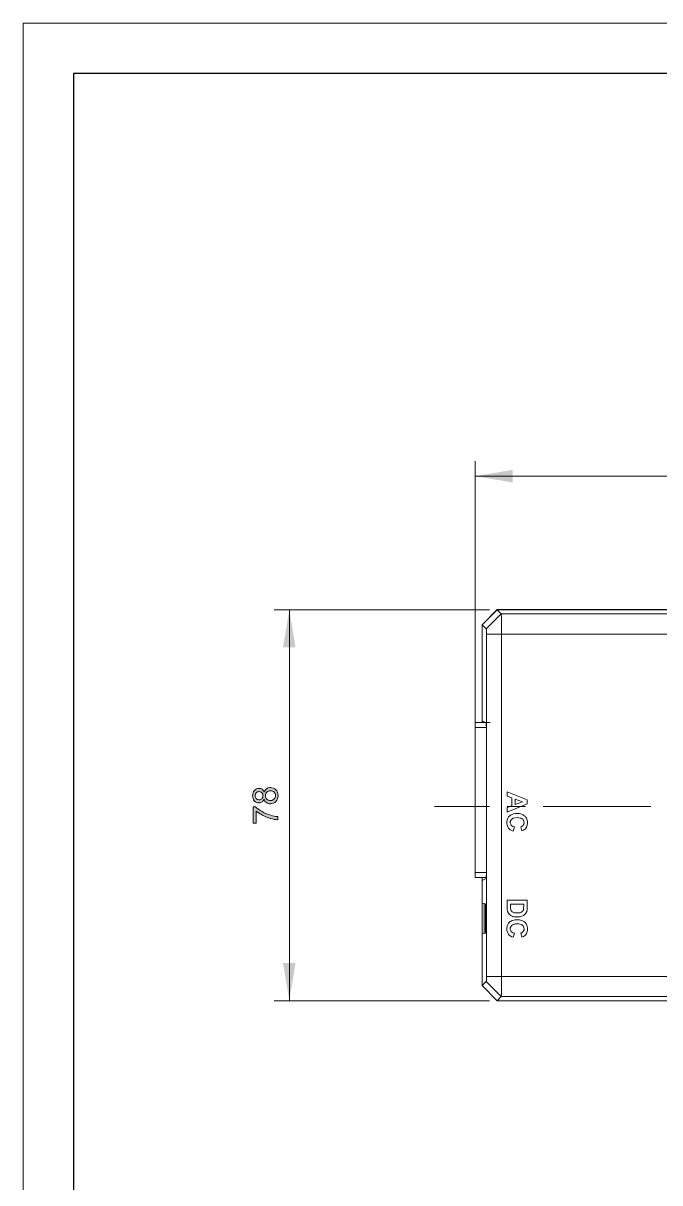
# Model space of a CAD drawing. Header units: millimetres. Extents: x 0 to 297, y 0 to 210.
# Drawn here: x 0.3 to 63.7, y 94.2 to 209.6 of the extents above; entities that cross this region are included whole.
import ezdxf

# ---------------------------------------------------------------- set-up
doc = ezdxf.new("R2010")
doc.units = ezdxf.units.MM

msp = doc.modelspace()

# ---------------------------------------------------------------- hatches: boundary and pattern name
h = msp.add_hatch(color=7)
h.dxf.hatch_style = 2
h.paths.add_polyline_path([(45.33579, 164.559649), (49.061088, 165.194649), (49.061088, 163.945851)])
h = msp.add_hatch(color=7)
h.dxf.hatch_style = 2
h.paths.add_polyline_path([(26.836088, 151.267053), (27.449886, 147.520553), (26.201088, 147.520553)])
h = msp.add_hatch(color=7)
edge = h.paths.add_edge_path(flags=0)
edge.add_spline(control_points=[(23.534088, 130.036851), (23.534088, 130.036851), (23.216588, 130.036851), (23.216588, 130.036851), (23.216588, 130.036851), (23.216588, 131.645553), (23.216588, 131.645553), (23.216588, 131.645553), (23.470588, 131.645553), (23.470588, 131.645553), (23.639886, 131.497351), (23.851588, 131.328053), (24.12679, 131.179851), (24.401886, 131.031649), (24.69829, 130.904649), (24.994588, 130.820053), (25.185088, 130.756553), (25.417886, 130.714149), (25.671886, 130.693053), (25.671886, 130.693053), (25.671886, 130.375553), (25.671886, 130.375553), (25.46029, 130.396649), (25.227386, 130.417851), (24.95229, 130.502553), (24.69829, 130.566053), (24.423088, 130.671851), (24.169088, 130.820053), (23.915088, 130.947053), (23.703386, 131.095149), (23.534088, 131.243351), (23.534088, 131.243351), (23.534088, 130.036851), (23.534088, 130.036851)], knot_values=[0, 0, 0, 0, 1, 1, 1, 2, 2, 2, 3, 3, 3, 4, 4, 4, 5, 5, 5, 6, 6, 6, 7, 7, 7, 8, 8, 8, 9, 9, 9, 10, 10, 10, 11, 11, 11, 11], degree=3, periodic=1)
edge = h.paths.add_edge_path(flags=0)
edge.add_spline(control_points=[(24.31729, 132.428649), (24.274886, 132.301649), (24.211386, 132.217053), (24.12679, 132.153553), (24.042088, 132.090053), (23.93629, 132.047649), (23.80929, 132.047649), (23.61879, 132.047649), (23.470588, 132.111149), (23.343588, 132.259351), (23.23779, 132.386351), (23.17429, 132.555649), (23.17429, 132.767351), (23.17429, 132.979053), (23.23779, 133.169553), (23.36479, 133.296553), (23.49179, 133.423553), (23.639886, 133.487053), (23.80929, 133.487053), (23.93629, 133.487053), (24.042088, 133.465851), (24.12679, 133.402351), (24.211386, 133.338851), (24.274886, 133.254149), (24.31729, 133.127149), (24.38079, 133.275351), (24.44429, 133.381149), (24.57129, 133.465851), (24.677088, 133.550553), (24.804088, 133.571649), (24.95229, 133.571649), (25.163886, 133.571649), (25.354386, 133.508149), (25.481386, 133.360053), (25.629588, 133.211851), (25.71429, 133.021351), (25.71429, 132.767351), (25.71429, 132.534553), (25.629588, 132.344053), (25.481386, 132.195851), (25.354386, 132.047649), (25.163886, 131.963053), (24.95229, 131.963053), (24.782886, 131.963053), (24.655886, 132.005351), (24.550088, 132.090053), (24.44429, 132.174649), (24.359588, 132.280553), (24.31729, 132.428649), (24.31729, 132.428649), (24.31729, 132.428649), (24.31729, 132.428649)], knot_values=[0, 0, 0, 0, 1, 1, 1, 2, 2, 2, 3, 3, 3, 4, 4, 4, 5, 5, 5, 6, 6, 6, 7, 7, 7, 8, 8, 8, 9, 9, 9, 10, 10, 10, 11, 11, 11, 12, 12, 12, 13, 13, 13, 14, 14, 14, 15, 15, 15, 16, 16, 16, 17, 17, 17, 17], degree=3, periodic=1)
edge = h.paths.add_edge_path(flags=0)
edge.add_spline(control_points=[(23.80929, 132.365149), (23.915088, 132.365149), (24.020886, 132.407553), (24.084386, 132.471053), (24.169088, 132.555649), (24.211386, 132.661553), (24.211386, 132.788553), (24.211386, 132.894351), (24.169088, 133.000149), (24.084386, 133.063649), (24.020886, 133.148351), (23.915088, 133.169553), (23.80929, 133.169553), (23.703386, 133.169553), (23.61879, 133.148351), (23.534088, 133.063649), (23.449386, 133.000149), (23.42829, 132.894351), (23.42829, 132.767351), (23.42829, 132.661553), (23.449386, 132.555649), (23.534088, 132.492149), (23.597588, 132.407553), (23.703386, 132.365149), (23.80929, 132.365149), (23.80929, 132.365149), (23.80929, 132.365149), (23.80929, 132.365149)], knot_values=[0, 0, 0, 0, 1, 1, 1, 2, 2, 2, 3, 3, 3, 4, 4, 4, 5, 5, 5, 6, 6, 6, 7, 7, 7, 8, 8, 8, 9, 9, 9, 9], degree=3, periodic=1)
edge = h.paths.add_edge_path(flags=0)
edge.add_spline(control_points=[(24.95229, 132.280553), (25.036886, 132.280553), (25.121588, 132.301649), (25.20629, 132.344053), (25.26979, 132.386351), (25.33329, 132.428649), (25.375588, 132.513351), (25.439088, 132.598053), (25.46029, 132.682649), (25.46029, 132.788553), (25.46029, 132.915553), (25.39679, 133.042553), (25.312088, 133.127149), (25.227386, 133.211851), (25.100386, 133.254149), (24.95229, 133.254149), (24.804088, 133.254149), (24.69829, 133.211851), (24.592386, 133.127149), (24.50779, 133.042553), (24.465386, 132.915553), (24.465386, 132.767351), (24.465386, 132.619149), (24.50779, 132.513351), (24.592386, 132.428649), (24.69829, 132.322851), (24.804088, 132.280553), (24.95229, 132.280553)], knot_values=[0, 0, 0, 0, 1, 1, 1, 2, 2, 2, 3, 3, 3, 4, 4, 4, 5, 5, 5, 6, 6, 6, 7, 7, 7, 8, 8, 8, 9, 9, 9, 9], degree=3, periodic=1)
h = msp.add_hatch(color=7)
h.dxf.hatch_style = 2
h.paths.add_polyline_path([(26.836088, 112.362649), (27.449886, 116.109149), (26.201088, 116.109149)])

# ---------------------------------------------------------------- linework, layer by layer
at = {"color": 7, "lineweight": 15}
msp.add_lwpolyline([(296.689815, 209.644649), (0.335315, 209.644649), (0.335315, 0.094649)], dxfattribs=at)
at = {"color": 7, "lineweight": 30}
for points in [[(5.33079, 204.649351), (5.33079, 5.090053), (291.71579, 5.090053)], [(291.71579, 204.649351), (5.33079, 204.649351)]]:
    msp.add_lwpolyline(points, dxfattribs=at)
at = {"color": 7, "lineweight": 18}
for points in [[(45.33579, 166.062553), (45.33579, 132.449851)], [(45.33579, 164.559649), (113.873386, 164.559649)], [(46.775088, 151.267053), (25.33329, 151.267053)], [(26.836088, 151.267053), (26.836088, 112.362649)], [(41.27179, 131.687851), (46.753886, 131.687851)], [(48.531886, 131.687851), (50.331088, 131.687851)], [(52.109088, 131.687851), (62.819386, 131.687851)], [(46.775088, 112.362649), (25.33329, 112.362649)]]:
    msp.add_lwpolyline(points, dxfattribs=at)
at = {"color": 7, "lineweight": 13}
for points in [[(47.515886, 151.288149), (46.03429, 149.785351)], [(47.537088, 151.267053), (46.03429, 149.764149)], [(47.515886, 151.288149), (112.39179, 151.288149)], [(47.537088, 151.267053), (47.93929, 150.864851)], [(112.32829, 151.267053), (47.537088, 151.267053)], [(47.93929, 150.864851), (46.436386, 149.362053)], [(87.097588, 150.864851), (47.93929, 150.864851)], [(47.93929, 150.864851), (47.960386, 150.843649)], [(47.93929, 150.843649), (47.960386, 150.822553)], [(47.93929, 150.843649), (47.960386, 150.822553)], [(47.93929, 150.822553), (47.960386, 150.801351)], [(47.93929, 150.822553), (47.960386, 150.801351)], [(47.93929, 150.801351), (47.960386, 150.780149)], [(47.93929, 150.780149), (47.93929, 150.737851), (47.960386, 150.716649)], [(47.93929, 150.716649), (47.960386, 150.632053), (47.960386, 150.547351), (47.960386, 150.441553), (47.960386, 150.335649), (47.960386, 150.208649), (47.960386, 150.081649), (47.960386, 149.933553), (47.960386, 149.785351), (47.960386, 149.637149), (47.960386, 149.467851), (47.960386, 149.298553), (47.960386, 149.129149)], [(46.03429, 149.785351), (46.03429, 140.048649)], [(46.03429, 149.764149), (46.03429, 140.218053)], [(46.03429, 149.764149), (46.436386, 149.362053)], [(46.457588, 149.362053), (46.47879, 149.340851)], [(46.457588, 149.362053), (46.47879, 149.340851)], [(46.457588, 149.340851), (46.47879, 149.319649)], [(46.457588, 149.340851), (46.47879, 149.319649)], [(46.457588, 149.340851), (46.47879, 149.319649)], [(46.457588, 149.340851), (46.47879, 149.319649)], [(46.457588, 149.319649), (46.47879, 149.298553)], [(46.457588, 149.319649), (46.47879, 149.298553)], [(46.457588, 149.298553), (46.47879, 149.277351)], [(46.457588, 149.298553), (46.47879, 149.277351)], [(46.457588, 149.277351), (46.457588, 149.235053)], [(46.457588, 149.277351), (46.47879, 149.256149)], [(46.457588, 149.277351), (46.47879, 149.256149)], [(46.457588, 149.213851), (46.457588, 149.171553)], [(46.457588, 149.213851), (46.47879, 149.192649)], [(46.457588, 149.171553), (46.457588, 149.129149)], [(46.457588, 149.129149), (46.457588, 149.086851)], [(46.457588, 149.086851), (46.457588, 149.044553)], [(46.457588, 149.044553), (46.457588, 149.002149)], [(46.457588, 149.002149), (46.457588, 148.959851)], [(46.457588, 148.959851), (46.457588, 148.917553)], [(46.457588, 148.917553), (46.457588, 148.854053)], [(46.457588, 148.854053), (46.457588, 114.775649)], [(46.457588, 148.854053), (87.076386, 148.854053)], [(47.960386, 148.854053), (47.960386, 114.775649)], [(45.33579, 140.048649), (45.33579, 124.639351)], [(46.817386, 140.048649), (45.33579, 140.048649)], [(46.03429, 140.218053), (46.436386, 140.006351)], [(46.436386, 140.006351), (46.436386, 139.858149)], [(46.436386, 139.858149), (46.457588, 139.519553)], [(46.457588, 139.561851), (45.33579, 139.561851)], [(46.457588, 139.519553), (46.457588, 125.020351)], [(48.51079, 133.148351), (48.51079, 132.725053)], [(48.51079, 133.148351), (50.521588, 132.365149)], [(48.51079, 132.725053), (48.976386, 132.555649)], [(50.521588, 131.941851), (48.51079, 131.137553)], [(48.976386, 131.751351), (48.51079, 131.582053)], [(48.51079, 131.582053), (48.51079, 131.137553)], [(48.976386, 132.555649), (48.976386, 131.751351)], [(49.315088, 132.428649), (49.315088, 131.878351)], [(49.315088, 132.428649), (50.055886, 132.153553)], [(50.055886, 132.153553), (49.315088, 131.878351)], [(50.521588, 132.365149), (50.521588, 131.941851)], [(48.57429, 130.523649), (48.531886, 130.375553)], [(48.658886, 130.650649), (48.57429, 130.523649)], [(48.70129, 130.693053), (48.658886, 130.650649)], [(48.76479, 130.735351), (48.70129, 130.693053)], [(48.82829, 130.798851), (48.76479, 130.735351)], [(48.912886, 130.862351), (48.82829, 130.798851)], [(48.997588, 130.439053), (48.912886, 130.375553), (48.870588, 130.290851), (48.82829, 130.206149), (48.82829, 130.100351), (48.849386, 130.079149)], [(49.01879, 130.904649), (48.912886, 130.862351)], [(49.14579, 130.947053), (49.01879, 130.904649)], [(49.01879, 130.460149), (49.039886, 130.439053)], [(49.52679, 130.587149), (49.33629, 130.566053), (49.166886, 130.544851), (49.103386, 130.523649), (49.039886, 130.481351), (49.061088, 130.460149)], [(49.315088, 130.989351), (49.14579, 130.947053)], [(49.315088, 130.989351), (49.505588, 130.989351), (49.738386, 130.989351), (49.950088, 130.925851), (50.03479, 130.904649), (50.09829, 130.862351), (50.182886, 130.798851), (50.267588, 130.735351), (50.331088, 130.693053), (50.373386, 130.629553), (50.436886, 130.544851), (50.47929, 130.460149), (50.521588, 130.312053), (50.54279, 130.185053), (50.54279, 130.121553), (50.54279, 130.058053), (50.54279, 129.952149), (50.521588, 129.825149), (50.458088, 129.634649), (50.331088, 129.465351), (50.246386, 129.401851), (50.16179, 129.338351), (50.055886, 129.296053), (49.97129, 129.274851)], [(49.52679, 130.587149), (49.696088, 130.566053)], [(49.696088, 130.566053), (49.823088, 130.544851)], [(49.823088, 130.544851), (49.90779, 130.523649)], [(49.90779, 130.523649), (49.97129, 130.502553)], [(49.97129, 130.502553), (50.013588, 130.481351)], [(50.013588, 130.481351), (50.03479, 130.439053)], [(50.03479, 130.439053), (50.09829, 130.396649)], [(48.51079, 130.290851), (48.489588, 130.185053)], [(48.489588, 130.185053), (48.489588, 130.142649)], [(48.489588, 130.142649), (48.489588, 130.079149)], [(48.489588, 130.079149), (48.489588, 129.952149)], [(48.489588, 129.952149), (48.51079, 129.825149)], [(48.531886, 130.375553), (48.51079, 130.290851)], [(48.51079, 129.825149), (48.57429, 129.677053)], [(48.57429, 129.677053), (48.63779, 129.550053)], [(48.63779, 129.550053), (48.722386, 129.465351)], [(48.722386, 129.465351), (48.82829, 129.380649)], [(48.82829, 130.079149), (48.849386, 130.058053)], [(48.82829, 130.058053), (48.870588, 129.931053)], [(48.82829, 129.380649), (48.976386, 129.317149)], [(48.870588, 129.931053), (48.934088, 129.825149), (48.95529, 129.804053), (48.976386, 129.782851), (49.08229, 129.698149), (49.251588, 129.655851)], [(48.976386, 129.317149), (49.124588, 129.253649)], [(49.251588, 129.655851), (49.124588, 129.253649)], [(49.928886, 129.677053), (49.865386, 129.655851)], [(49.865386, 129.655851), (49.97129, 129.274851)], [(49.992386, 129.698149), (49.928886, 129.677053)], [(50.055886, 129.761649), (49.992386, 129.698149)], [(50.119386, 129.804053), (50.055886, 129.761649)], [(50.09829, 130.396649), (50.140588, 130.333149)], [(50.16179, 129.909851), (50.119386, 129.804053)], [(50.140588, 130.333149), (50.16179, 130.312053)], [(50.140588, 130.333149), (50.16179, 130.312053)], [(50.16179, 130.312053), (50.182886, 130.290851)], [(50.16179, 130.290851), (50.182886, 130.269649)], [(50.16179, 130.290851), (50.182886, 130.185053)], [(50.204088, 130.015649), (50.16179, 129.909851)], [(50.182886, 130.185053), (50.204088, 130.079149)], [(50.204088, 130.079149), (50.204088, 130.036851)], [(50.204088, 130.015649), (50.22529, 129.994553)], [(46.457588, 125.126149), (45.33579, 125.126149)], [(46.436386, 124.639351), (45.33579, 124.639351)], [(46.03429, 124.639351), (46.03429, 113.865553)], [(46.457588, 125.020351), (46.436386, 124.681649)], [(46.436386, 124.681649), (46.436386, 124.533553)], [(46.436386, 124.533553), (46.03429, 124.321851)], [(46.03429, 124.321851), (46.03429, 122.057053)], [(48.51079, 122.374553), (48.51079, 121.612553)], [(48.51079, 122.374553), (50.521588, 122.374553)], [(50.521588, 122.374553), (50.521588, 121.633649)], [(46.03429, 122.057053), (46.35179, 121.993553)], [(46.22479, 122.014649), (46.22479, 119.051351)], [(46.35179, 121.993553), (46.35179, 119.072553)], [(48.51079, 121.612553), (48.531886, 121.443149)], [(48.531886, 121.443149), (48.553088, 121.295053)], [(48.553088, 121.273851), (48.57429, 121.252649)], [(48.553088, 121.252649), (48.57429, 121.210351)], [(48.553088, 121.252649), (48.57429, 121.231553)], [(48.57429, 121.210351), (48.595386, 121.168053)], [(48.849386, 121.972351), (48.849386, 121.654851)], [(50.182886, 121.972351), (48.849386, 121.972351)], [(48.849386, 121.654851), (48.849386, 121.527851), (48.870588, 121.443149), (48.89179, 121.422053)], [(48.870588, 121.422053), (48.89179, 121.400851)], [(48.870588, 121.422053), (48.89179, 121.379649), (48.912886, 121.337351), (48.934088, 121.295053), (48.95529, 121.252649), (48.997588, 121.231553), (49.01879, 121.210351), (49.08229, 121.168053), (49.14579, 121.146851), (49.20929, 121.125649), (49.27279, 121.125649), (49.39979, 121.104553), (49.505588, 121.104553), (49.632588, 121.104553)], [(50.47929, 121.252649), (50.394588, 121.083351), (50.28879, 120.956351), (50.140588, 120.829351), (49.97129, 120.765851), (49.886588, 120.744649), (49.823088, 120.723553), (49.674886, 120.702351), (49.505588, 120.702351), (49.39979, 120.702351), (49.315088, 120.702351)], [(49.950088, 121.189149), (49.865386, 121.146851)], [(50.013588, 121.231553), (49.950088, 121.189149)], [(50.013588, 121.231553), (50.03479, 121.210351)], [(50.03479, 121.252649), (50.055886, 121.231553)], [(50.119386, 121.337351), (50.055886, 121.273851)], [(50.140588, 121.422053), (50.119386, 121.337351)], [(50.140588, 121.422053), (50.16179, 121.400851)], [(50.182886, 121.781851), (50.16179, 121.591351)], [(50.16179, 121.591351), (50.16179, 121.464351)], [(50.16179, 121.464351), (50.182886, 121.443149)], [(50.16179, 121.443149), (50.182886, 121.422053)], [(50.16179, 121.422053), (50.182886, 121.400851)], [(50.182886, 121.972351), (50.182886, 121.781851)], [(50.521588, 121.633649), (50.500386, 121.422053), (50.47929, 121.273851), (50.500386, 121.252649)], [(50.47929, 121.273851), (50.500386, 121.252649)], [(48.658886, 120.067351), (48.57429, 119.940351)], [(48.595386, 121.168053), (48.63779, 121.062149)], [(48.63779, 121.062149), (48.722386, 120.977553)], [(48.70129, 120.109649), (48.658886, 120.067351)], [(48.76479, 120.173149), (48.70129, 120.109649)], [(48.722386, 120.977553), (48.870588, 120.850553)], [(48.82829, 120.236649), (48.76479, 120.173149)], [(48.912886, 120.279053), (48.82829, 120.236649)], [(48.870588, 120.850553), (49.08229, 120.744649)], [(49.01879, 120.342553), (48.912886, 120.279053)], [(49.14579, 120.384851), (49.01879, 120.342553)], [(49.08229, 120.744649), (49.188088, 120.723553)], [(49.08229, 120.744649), (49.103386, 120.723553)], [(49.08229, 120.744649), (49.103386, 120.723553)], [(49.315088, 120.406053), (49.14579, 120.384851)], [(49.188088, 120.723553), (49.315088, 120.702351)], [(49.505588, 120.427149), (49.315088, 120.406053)], [(49.505588, 120.427149), (49.738386, 120.406053), (49.950088, 120.363649), (50.03479, 120.321351), (50.09829, 120.279053)], [(49.71729, 121.125649), (49.632588, 121.104553)], [(49.71729, 121.125649), (49.801886, 121.125649)], [(49.865386, 121.146851), (49.801886, 121.125649)], [(50.09829, 120.279053), (50.182886, 120.236649), (50.267588, 120.173149), (50.331088, 120.109649), (50.373386, 120.046149), (50.436886, 119.961553), (50.47929, 119.876851), (50.521588, 119.749851), (50.54279, 119.601649), (50.54279, 119.538149), (50.54279, 119.495851), (50.54279, 119.368851), (50.521588, 119.263053), (50.458088, 119.051351), (50.331088, 118.903149), (50.246386, 118.818553), (50.16179, 118.755053), (50.055886, 118.733851), (49.97129, 118.691553)], [(46.35179, 119.072553), (46.03429, 119.009053)], [(46.03429, 119.009053), (46.03429, 113.865553)], [(48.51079, 119.707553), (48.489588, 119.601649)], [(48.489588, 119.601649), (48.489588, 119.559351)], [(48.489588, 119.559351), (48.489588, 119.517053)], [(48.489588, 119.517053), (48.489588, 119.368851)], [(48.489588, 119.368851), (48.51079, 119.263053)], [(48.531886, 119.813351), (48.51079, 119.707553)], [(48.51079, 119.263053), (48.57429, 119.114851)], [(48.57429, 119.940351), (48.531886, 119.813351)], [(48.57429, 119.114851), (48.63779, 118.987851)], [(48.63779, 118.987851), (48.722386, 118.882053)], [(48.722386, 118.882053), (48.82829, 118.818553)], [(48.997588, 119.876851), (48.912886, 119.792149), (48.870588, 119.707553), (48.82829, 119.622851), (48.82829, 119.517053), (48.849386, 119.495851)], [(48.82829, 119.495851), (48.849386, 119.474649)], [(48.82829, 119.474649), (48.870588, 119.347649), (48.934088, 119.241851), (48.95529, 119.220649), (48.976386, 119.199553), (49.08229, 119.136053), (49.251588, 119.072553)], [(49.01879, 119.898053), (49.039886, 119.876851)], [(49.696088, 120.003851), (49.52679, 120.003851), (49.33629, 120.003851), (49.166886, 119.961553), (49.103386, 119.940351), (49.039886, 119.919149), (49.061088, 119.898053)], [(49.251588, 119.072553), (49.124588, 118.691553)], [(49.696088, 120.003851), (49.823088, 119.982649)], [(49.823088, 119.982649), (49.90779, 119.940351)], [(49.928886, 119.114851), (49.865386, 119.093649)], [(49.865386, 119.093649), (49.97129, 118.691553)], [(49.90779, 119.940351), (49.97129, 119.919149)], [(49.992386, 119.136053), (49.928886, 119.114851)], [(49.97129, 119.919149), (50.013588, 119.898053)], [(50.055886, 119.178351), (49.992386, 119.136053)], [(50.03479, 119.876851), (50.09829, 119.813351)], [(50.03479, 119.876851), (50.055886, 119.855649)], [(50.119386, 119.241851), (50.055886, 119.178351)], [(50.09829, 119.813351), (50.140588, 119.749851)], [(50.16179, 119.326553), (50.119386, 119.241851)], [(50.16179, 119.728649), (50.182886, 119.707553)], [(50.16179, 119.707553), (50.182886, 119.622851)], [(50.16179, 119.707553), (50.182886, 119.686351)], [(50.204088, 119.432351), (50.16179, 119.326553)], [(50.182886, 119.622851), (50.204088, 119.517053)], [(50.204088, 119.517053), (50.204088, 119.474649)], [(50.204088, 119.474649), (50.204088, 119.432351)], [(48.82829, 118.818553), (48.976386, 118.733851)], [(48.976386, 118.733851), (49.124588, 118.691553)], [(46.436386, 114.288851), (46.03429, 113.865553)], [(46.436386, 114.288851), (47.93929, 112.786053)], [(46.436386, 114.288851), (46.457588, 114.267649)], [(87.076386, 114.775649), (46.457588, 114.775649)], [(46.457588, 114.775649), (46.457588, 114.733351)], [(46.457588, 114.733351), (46.457588, 114.691053)], [(46.457588, 114.691053), (46.457588, 114.648649)], [(46.457588, 114.648649), (46.457588, 114.585149)], [(46.457588, 114.585149), (46.457588, 114.542851)], [(46.457588, 114.542851), (46.457588, 114.500553)], [(46.457588, 114.479351), (46.457588, 114.437053)], [(46.457588, 114.479351), (46.47879, 114.458149)], [(46.457588, 114.437053), (46.457588, 114.394649)], [(46.457588, 114.373553), (46.47879, 114.352351)], [(46.457588, 114.352351), (46.47879, 114.331149)], [(46.457588, 114.352351), (46.47879, 114.331149)], [(46.457588, 114.331149), (46.47879, 114.310053)], [(46.457588, 114.331149), (46.47879, 114.310053)], [(46.457588, 114.310053), (46.47879, 114.288851)], [(46.457588, 114.310053), (46.47879, 114.288851)], [(46.457588, 114.310053), (46.47879, 114.288851)], [(46.457588, 114.288851), (46.47879, 114.267649)], [(46.457588, 114.288851), (46.47879, 114.267649)], [(46.457588, 114.288851), (46.47879, 114.267649)], [(46.457588, 114.288851), (46.47879, 114.267649)], [(47.960386, 114.775649), (47.960386, 114.585149), (47.960386, 114.394649), (47.960386, 114.225351), (47.960386, 114.034851), (47.960386, 113.865553), (47.960386, 113.696149), (47.960386, 113.548053), (47.960386, 113.399851), (47.960386, 113.272851), (47.960386, 113.145851), (47.960386, 113.103553), (47.960386, 113.040053), (47.960386, 112.997649), (47.960386, 112.955351), (47.93929, 112.913053), (47.960386, 112.891851)], [(46.03429, 113.865553), (47.515886, 112.362649)], [(46.03429, 113.865553), (47.537088, 112.362649)], [(112.39179, 112.362649), (47.515886, 112.362649)], [(47.93929, 112.786053), (47.537088, 112.362649)], [(47.537088, 112.362649), (112.32829, 112.362649)], [(47.93929, 112.891851), (47.960386, 112.870649)], [(47.93929, 112.870649), (47.93929, 112.828351), (47.960386, 112.807149)], [(47.93929, 112.828351), (47.960386, 112.807149)], [(47.93929, 112.807149), (47.960386, 112.786053)], [(47.93929, 112.786053), (87.097588, 112.786053)], [(47.93929, 112.786053), (47.960386, 112.764851)]]:
    msp.add_lwpolyline(points, dxfattribs=at)
msp.add_open_spline([(47.960386, 149.129149), (47.960386, 149.129149), (47.960386, 149.108053), (47.960386, 149.108053), (47.960386, 149.030442), (47.960386, 148.952725), (47.960386, 148.875149), (47.960386, 148.875149), (47.960386, 148.854053), (47.960386, 148.854053)], degree=3, knots=[0, 0, 0, 0, 1, 1, 1, 2, 2, 2, 3, 3, 3, 3], dxfattribs=at)
at = {"color": 7, "lineweight": 5}
for points, knots in [([(24.31729, 132.428649), (24.274886, 132.301649), (24.211386, 132.217053), (24.12679, 132.153553), (24.042088, 132.090053), (23.93629, 132.047649), (23.80929, 132.047649), (23.61879, 132.047649), (23.470588, 132.111149), (23.343588, 132.259351), (23.23779, 132.386351), (23.17429, 132.555649), (23.17429, 132.767351), (23.17429, 132.979053), (23.23779, 133.169553), (23.36479, 133.296553), (23.49179, 133.423553), (23.639886, 133.487053), (23.80929, 133.487053), (23.93629, 133.487053), (24.042088, 133.465851), (24.12679, 133.402351), (24.211386, 133.338851), (24.274886, 133.254149), (24.31729, 133.127149), (24.38079, 133.275351), (24.44429, 133.381149), (24.57129, 133.465851), (24.677088, 133.550553), (24.804088, 133.571649), (24.95229, 133.571649), (25.163886, 133.571649), (25.354386, 133.508149), (25.481386, 133.360053), (25.629588, 133.211851), (25.71429, 133.021351), (25.71429, 132.767351), (25.71429, 132.534553), (25.629588, 132.344053), (25.481386, 132.195851), (25.354386, 132.047649), (25.163886, 131.963053), (24.95229, 131.963053), (24.782886, 131.963053), (24.655886, 132.005351), (24.550088, 132.090053), (24.44429, 132.174649), (24.359588, 132.280553), (24.31729, 132.428649), (24.31729, 132.428649), (24.31729, 132.428649), (24.31729, 132.428649)], [0, 0, 0, 0, 1, 1, 1, 2, 2, 2, 3, 3, 3, 4, 4, 4, 5, 5, 5, 6, 6, 6, 7, 7, 7, 8, 8, 8, 9, 9, 9, 10, 10, 10, 11, 11, 11, 12, 12, 12, 13, 13, 13, 14, 14, 14, 15, 15, 15, 16, 16, 16, 17, 17, 17, 17]), ([(23.80929, 132.365149), (23.915088, 132.365149), (24.020886, 132.407553), (24.084386, 132.471053), (24.169088, 132.555649), (24.211386, 132.661553), (24.211386, 132.788553), (24.211386, 132.894351), (24.169088, 133.000149), (24.084386, 133.063649), (24.020886, 133.148351), (23.915088, 133.169553), (23.80929, 133.169553), (23.703386, 133.169553), (23.61879, 133.148351), (23.534088, 133.063649), (23.449386, 133.000149), (23.42829, 132.894351), (23.42829, 132.767351), (23.42829, 132.661553), (23.449386, 132.555649), (23.534088, 132.492149), (23.597588, 132.407553), (23.703386, 132.365149), (23.80929, 132.365149), (23.80929, 132.365149), (23.80929, 132.365149), (23.80929, 132.365149)], [0, 0, 0, 0, 1, 1, 1, 2, 2, 2, 3, 3, 3, 4, 4, 4, 5, 5, 5, 6, 6, 6, 7, 7, 7, 8, 8, 8, 9, 9, 9, 9]), ([(24.95229, 132.280553), (25.036886, 132.280553), (25.121588, 132.301649), (25.20629, 132.344053), (25.26979, 132.386351), (25.33329, 132.428649), (25.375588, 132.513351), (25.439088, 132.598053), (25.46029, 132.682649), (25.46029, 132.788553), (25.46029, 132.915553), (25.39679, 133.042553), (25.312088, 133.127149), (25.227386, 133.211851), (25.100386, 133.254149), (24.95229, 133.254149), (24.804088, 133.254149), (24.69829, 133.211851), (24.592386, 133.127149), (24.50779, 133.042553), (24.465386, 132.915553), (24.465386, 132.767351), (24.465386, 132.619149), (24.50779, 132.513351), (24.592386, 132.428649), (24.69829, 132.322851), (24.804088, 132.280553), (24.95229, 132.280553), (24.95229, 132.280553), (24.95229, 132.280553), (24.95229, 132.280553)], [0, 0, 0, 0, 1, 1, 1, 2, 2, 2, 3, 3, 3, 4, 4, 4, 5, 5, 5, 6, 6, 6, 7, 7, 7, 8, 8, 8, 9, 9, 9, 10, 10, 10, 10]), ([(23.534088, 130.036851), (23.534088, 130.036851), (23.216588, 130.036851), (23.216588, 130.036851), (23.216588, 130.036851), (23.216588, 131.645553), (23.216588, 131.645553), (23.216588, 131.645553), (23.470588, 131.645553), (23.470588, 131.645553), (23.639886, 131.497351), (23.851588, 131.328053), (24.12679, 131.179851), (24.401886, 131.031649), (24.69829, 130.904649), (24.994588, 130.820053), (25.185088, 130.756553), (25.417886, 130.714149), (25.671886, 130.693053), (25.671886, 130.693053), (25.671886, 130.375553), (25.671886, 130.375553), (25.46029, 130.396649), (25.227386, 130.417851), (24.95229, 130.502553), (24.69829, 130.566053), (24.423088, 130.671851), (24.169088, 130.820053), (23.915088, 130.947053), (23.703386, 131.095149), (23.534088, 131.243351), (23.534088, 131.243351), (23.534088, 130.036851), (23.534088, 130.036851)], [0, 0, 0, 0, 1, 1, 1, 2, 2, 2, 3, 3, 3, 4, 4, 4, 5, 5, 5, 6, 6, 6, 7, 7, 7, 8, 8, 8, 9, 9, 9, 10, 10, 10, 11, 11, 11, 11])]:
    msp.add_open_spline(points, degree=3, knots=knots, dxfattribs=at)

doc.saveas('drawing.dxf')
